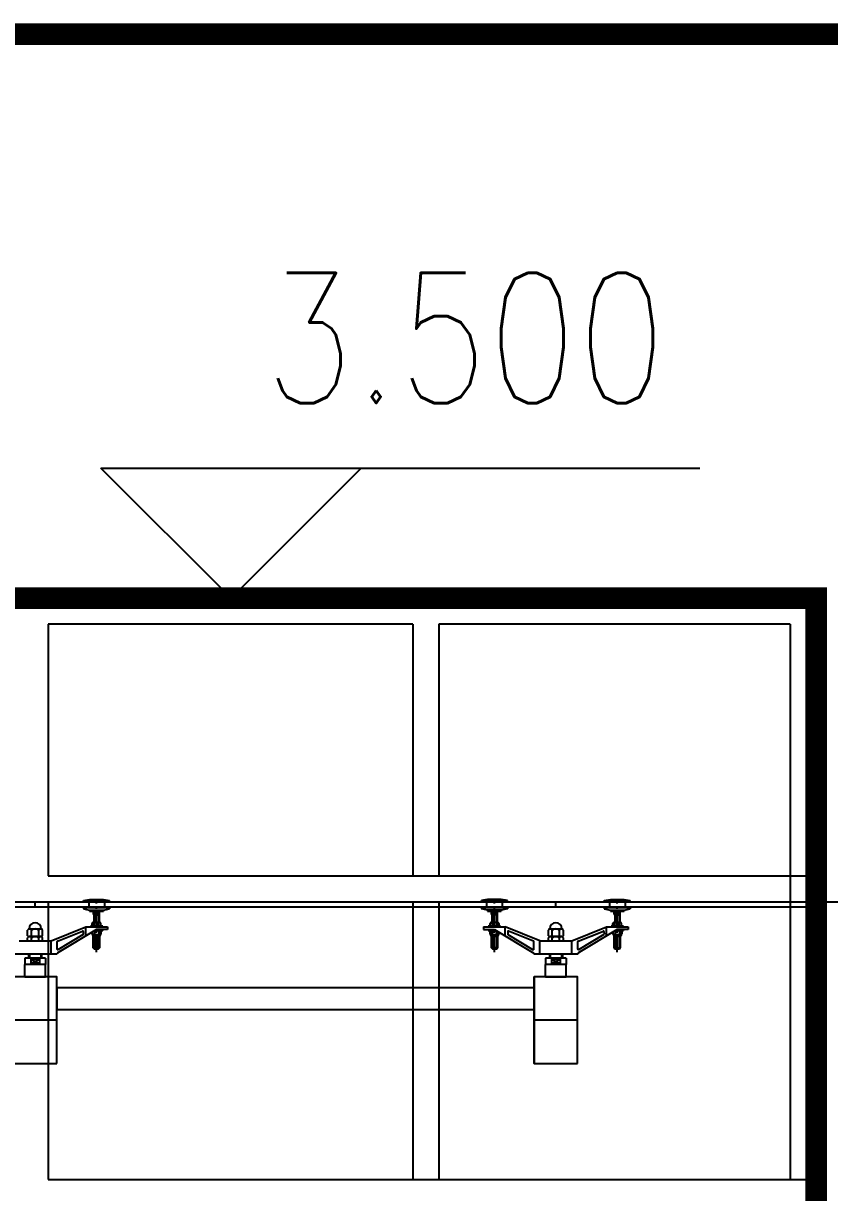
# Model space of a CAD drawing. Extents: x 458975 to 585950, y -118893 to 21149.
# Drawn here: x 557067 to 558925, y -64100 to -61405 of the extents above; entities that cross this region are included whole.
import ezdxf

# ---------------------------------------------------------------- set-up
doc = ezdxf.new("R2010")
doc.units = 0
doc.header["$LTSCALE"] = 1000
doc.header["$MEASUREMENT"] = 0
doc.linetypes.add('CENTER2', pattern=[1.125, 0.75, -0.125, 0.125, -0.125])
doc.linetypes.add('CENTERX2', pattern=[101.6, 63.5, -12.7, 12.7, -12.7])
doc.layers.get('0').update_dxf_attribs({"linetype": 'CONTINUOUS'})
doc.layers.get('DEFPOINTS').update_dxf_attribs({"linetype": 'CONTINUOUS'})
for name, color, linetype in [('E_WALL', 255, 'CONTINUOUS'), ('E_WINDOW', 4, 'CONTINUOUS'), ('LEVL', 3, 'CONTINUOUS'), ('PUB_WALL', 255, 'CONTINUOUS'), ('WALL', 151, 'CONTINUOUS'), ('WINDOW', 2, 'CONTINUOUS')]:
    doc.layers.add(name, color=color, linetype=linetype)
doc.styles.add('dim_font', font='SIMPLEX.shx', dxfattribs={"width": 0.8})

# ---------------------------------------------------------------- blocks, each defined once
blk = doc.blocks.new('A$C398A08AA')
at = {"layer": 'E_WINDOW'}
for p, q in [((6350, 3500), (2750, 3500)), ((6350, 3488), (6350, 0)), ((4580, 3440), (4580, 2860)), ((5420, 3440), (4580, 3440)), ((5420, 3440), (5420, 2860)), ((5480, 3440), (5480, 2860)), ((6290, 3440), (5480, 3440)), ((6290, 3440), (6290, 2860)), ((4580, 2860), (6350, 2860)), ((6290, 2860), (6290, 2160)), ((4580, 2800), (6290, 2800)), ((4580, 2800), (4580, 2160)), ((5420, 2800), (5420, 2160)), ((5480, 2800), (5480, 2160)), ((4580, 2160), (6350, 2160))]:
    blk.add_line(p, q, dxfattribs=at)

msp = doc.modelspace()

# ---------------------------------------------------------------- linework, layer by layer
at = {"color": 2, "linetype": 'Continuous'}
for p, q in [((557206, -63426.6), (557220, -63423.6)), ((557206, -63429.6), (557206, -63426.6)), ((557265.9, -63428.6), (557206, -63428.6)), ((557206, -63429.6), (557218, -63429.6)), ((557220, -63423.6), (557251.9, -63423.6)), ((557251.9, -63423.6), (557265.9, -63426.6)), ((557253.9, -63429.6), (557265.9, -63429.6)), ((557265.9, -63429.6), (557265.9, -63426.6)), ((558136.8, -63423.6), (558122.8, -63426.6)), ((558122.8, -63429.6), (558122.8, -63426.6)), ((558182.7, -63428.6), (558122.8, -63428.6)), ((558122.8, -63429.6), (558134.8, -63429.6)), ((558168.7, -63423.6), (558136.8, -63423.6)), ((558182.7, -63426.6), (558168.7, -63423.6)), ((558170.7, -63429.6), (558182.7, -63429.6)), ((558182.7, -63429.6), (558182.7, -63426.6)), ((558406, -63426.6), (558420, -63423.6)), ((558406, -63429.6), (558406, -63426.6)), ((558465.9, -63428.6), (558406, -63428.6)), ((558406, -63429.6), (558418, -63429.6)), ((558420, -63423.6), (558451.9, -63423.6)), ((558451.9, -63423.6), (558465.9, -63426.6)), ((558453.9, -63429.6), (558465.9, -63429.6)), ((558465.9, -63429.6), (558465.9, -63426.6)), ((557206, -63442.3), (557218, -63442.3)), ((557206, -63442.3), (557206, -63445.3)), ((557265.9, -63443.3), (557206, -63443.3)), ((557206, -63445.3), (557220, -63448.3)), ((557220, -63448.3), (557251.9, -63448.3)), ((557220, -63448.3), (557220, -63451.2)), ((557220, -63451.2), (557251.8, -63451.2)), ((557221, -63448.3), (557221, -63451.2)), ((557229.8, -63451.2), (557228.8, -63452.2)), ((557228.8, -63458.2), (557228.8, -63452.2)), ((557242.8, -63452.2), (557228.8, -63452.2)), ((557228.8, -63458.2), (557229.8, -63459.2)), ((557242.8, -63458.2), (557228.8, -63458.2)), ((557229.8, -63459.2), (557241.9, -63459.2)), ((557229.9, -63459.2), (557229.9, -63477.5)), ((557231.8, -63452.2), (557239.8, -63458.2)), ((557239.8, -63452.2), (557231.8, -63458.2)), ((557231.8, -63452.2), (557231.8, -63458.2)), ((557239.8, -63452.2), (557239.8, -63458.2)), ((557241.8, -63451.2), (557242.8, -63452.2)), ((557242.8, -63458.2), (557241.8, -63459.2)), ((557241.9, -63459.2), (557241.9, -63477.5)), ((557242.8, -63458.2), (557242.8, -63452.2)), ((557250.8, -63448.3), (557250.8, -63451.2)), ((557251.8, -63448.3), (557251.8, -63451.2)), ((557251.9, -63448.3), (557265.9, -63445.3)), ((557265.9, -63442.3), (557253.9, -63442.3)), ((557265.9, -63442.3), (557265.9, -63445.3)), ((558122.8, -63442.3), (558134.8, -63442.3)), ((558122.8, -63442.3), (558122.8, -63445.3)), ((558182.7, -63443.3), (558122.8, -63443.3)), ((558136.8, -63448.3), (558122.8, -63445.3)), ((558168.7, -63448.3), (558136.8, -63448.3)), ((558136.9, -63448.3), (558136.9, -63451.2)), ((558136.9, -63451.2), (558168.7, -63451.2)), ((558137.9, -63448.3), (558137.9, -63451.2)), ((558146.9, -63451.2), (558145.9, -63452.2)), ((558159.9, -63452.2), (558145.9, -63452.2)), ((558145.9, -63458.2), (558145.9, -63452.2)), ((558145.9, -63458.2), (558146.9, -63459.2)), ((558159.9, -63458.2), (558145.9, -63458.2)), ((558146.9, -63459.2), (558146.9, -63477.5)), ((558158.9, -63459.2), (558146.9, -63459.2)), ((558156.9, -63452.2), (558148.9, -63458.2)), ((558148.9, -63452.2), (558156.9, -63458.2)), ((558148.9, -63452.2), (558148.9, -63458.2)), ((558156.9, -63452.2), (558156.9, -63458.2)), ((558158.9, -63451.2), (558159.9, -63452.2)), ((558159.9, -63458.2), (558158.9, -63459.2)), ((558158.9, -63459.2), (558158.9, -63477.5)), ((558159.9, -63458.2), (558159.9, -63452.2)), ((558167.7, -63448.3), (558167.7, -63451.2)), ((558182.7, -63445.3), (558168.7, -63448.3)), ((558168.7, -63448.3), (558168.7, -63451.2)), ((558182.7, -63442.3), (558170.7, -63442.3)), ((558182.7, -63442.3), (558182.7, -63445.3)), ((558406, -63442.3), (558418, -63442.3)), ((558406, -63442.3), (558406, -63445.3)), ((558465.9, -63443.3), (558406, -63443.3)), ((558406, -63445.3), (558420, -63448.3)), ((558420, -63448.3), (558451.9, -63448.3)), ((558420, -63448.3), (558420, -63451.2)), ((558420, -63451.2), (558451.8, -63451.2)), ((558421, -63448.3), (558421, -63451.2)), ((558429.8, -63451.2), (558428.8, -63452.2)), ((558442.8, -63452.2), (558428.8, -63452.2)), ((558428.8, -63458.2), (558428.8, -63452.2)), ((558442.8, -63458.2), (558428.8, -63458.2)), ((558428.8, -63458.2), (558429.8, -63459.2)), ((558429.8, -63459.2), (558441.9, -63459.2)), ((558429.9, -63459.2), (558429.9, -63477.5)), ((558431.8, -63452.2), (558439.8, -63458.2)), ((558439.8, -63452.2), (558431.8, -63458.2)), ((558431.8, -63452.2), (558431.8, -63458.2)), ((558439.8, -63452.2), (558439.8, -63458.2)), ((558441.8, -63451.2), (558442.8, -63452.2)), ((558442.8, -63458.2), (558441.8, -63459.2)), ((558441.9, -63459.2), (558441.9, -63477.5)), ((558442.8, -63458.2), (558442.8, -63452.2)), ((558450.8, -63448.3), (558450.8, -63451.2)), ((558451.8, -63448.3), (558451.8, -63451.2)), ((558451.9, -63448.3), (558465.9, -63445.3)), ((558465.9, -63442.3), (558453.9, -63442.3)), ((558465.9, -63442.3), (558465.9, -63445.3))]:
    msp.add_line(p, q, dxfattribs=at)
at = {"color": 0, "linetype": 'CENTER2', "ltscale": 0.05}
for p, q in [((557218, -63428.6), (557218, -63442.3)), ((557235.9, -63545.3), (557235.9, -63423.6)), ((557253.9, -63428.6), (557253.9, -63442.3)), ((558134.8, -63428.6), (558134.8, -63442.3)), ((558152.9, -63545.3), (558152.9, -63423.6)), ((558170.7, -63428.6), (558170.7, -63442.3)), ((558418, -63428.6), (558418, -63442.3)), ((558435.9, -63545.3), (558435.9, -63423.6)), ((558453.9, -63428.6), (558453.9, -63442.3)), ((557231.4, -63459.2), (557231.4, -63477.5)), ((557240.4, -63459.2), (557240.4, -63477.5)), ((558148.4, -63459.2), (558148.4, -63477.5)), ((558157.4, -63459.2), (558157.4, -63477.5)), ((558431.4, -63459.2), (558431.4, -63477.5)), ((558440.4, -63459.2), (558440.4, -63477.5))]:
    msp.add_line(p, q, dxfattribs=at)
at = {"color": 2}
for p, q in [((557080.4, -63491.5), (557108.4, -63491.5)), ((557131.4, -63519.3), (557210.9, -63487.3)), ((557235.9, -63493.2), (557145.3, -63547.4)), ((557210.9, -63508.2), (557210.9, -63487.3)), ((557210.9, -63487.3), (557260.9, -63487.3)), ((557260.9, -63493.3), (557235.9, -63493.3)), ((557260.9, -63487.3), (557260.9, -63493.3)), ((558127.9, -63487.3), (558127.9, -63493.3)), ((558127.9, -63487.3), (558177.9, -63487.3)), ((558127.9, -63493.3), (558152.9, -63493.3)), ((558152.8, -63493.2), (558243.4, -63547.4)), ((558257.4, -63519.3), (558177.9, -63487.3)), ((558177.9, -63508.2), (558177.9, -63487.3)), ((558280.4, -63491.5), (558308.4, -63491.5)), ((558331.4, -63519.3), (558410.9, -63487.3)), ((558435.9, -63493.2), (558345.3, -63547.4)), ((558410.9, -63508.2), (558410.9, -63487.3)), ((558410.9, -63487.3), (558460.9, -63487.3)), ((558460.9, -63493.3), (558435.9, -63493.3)), ((558460.9, -63487.3), (558460.9, -63493.3)), ((557057.4, -63519.3), (557131.4, -63519.3)), ((557077.2, -63507.5), (557077.2, -63494.5)), ((557077.2, -63519.3), (557077.2, -63512.5)), ((557080.4, -63509.5), (557108.4, -63509.5)), ((557107.6, -63509.5), (557081.1, -63509.5)), ((557085.7, -63507.5), (557085.7, -63494.5)), ((557085.7, -63519.3), (557085.7, -63512.5)), ((557085.8, -63507.5), (557085.8, -63494.5)), ((557085.8, -63519.3), (557085.8, -63512.5)), ((557102.9, -63507.5), (557102.9, -63494.5)), ((557102.9, -63519.3), (557102.9, -63512.5)), ((557103, -63507.5), (557103, -63494.5)), ((557103, -63519.3), (557103, -63512.5)), ((557111.6, -63507.5), (557111.6, -63494.5)), ((557111.6, -63519.3), (557111.6, -63512.5)), ((557131.4, -63549.3), (557131.4, -63519.3)), ((557145.2, -63538.7), (557145, -63520.9)), ((557145.6, -63520), (557203.8, -63496.6)), ((557204.8, -63504.9), (557146.7, -63539.6)), ((557205.2, -63497.5), (557205.3, -63504)), ((558183.5, -63497.5), (558183.5, -63504)), ((558183.9, -63504.9), (558242, -63539.6)), ((558243.1, -63520), (558184.9, -63496.6)), ((558243.5, -63538.7), (558243.7, -63520.9)), ((558257.4, -63549.3), (558257.4, -63519.3)), ((558257.4, -63519.3), (558331.4, -63519.3)), ((558277.2, -63507.5), (558277.2, -63494.5)), ((558277.2, -63519.3), (558277.2, -63512.5)), ((558280.4, -63509.5), (558308.4, -63509.5)), ((558307.6, -63509.5), (558281.1, -63509.5)), ((558285.7, -63507.5), (558285.7, -63494.5)), ((558285.7, -63519.3), (558285.7, -63512.5)), ((558285.8, -63507.5), (558285.8, -63494.5)), ((558285.8, -63519.3), (558285.8, -63512.5)), ((558302.9, -63507.5), (558302.9, -63494.5)), ((558302.9, -63519.3), (558302.9, -63512.5)), ((558303, -63507.5), (558303, -63494.5)), ((558303, -63519.3), (558303, -63512.5)), ((558311.6, -63507.5), (558311.6, -63494.5)), ((558311.6, -63519.3), (558311.6, -63512.5)), ((558331.4, -63549.3), (558331.4, -63519.3)), ((558345.2, -63538.7), (558345, -63520.9)), ((558345.6, -63520), (558403.8, -63496.6)), ((558404.8, -63504.9), (558346.7, -63539.6)), ((558405.2, -63497.5), (558405.3, -63504)), ((557145.3, -63547.4), (557145.4, -63548.6)), ((557145.4, -63547.4), (557145.4, -63549.3)), ((558243.4, -63547.4), (558243.4, -63549.3)), ((558243.4, -63547.4), (558243.4, -63548.6)), ((558345.3, -63547.4), (558345.4, -63548.6)), ((558345.4, -63547.4), (558345.4, -63549.3)), ((557043.4, -63549.3), (557145.4, -63549.3)), ((557070.3, -63559.4), (557070.3, -63573.4)), ((557118.4, -63559.4), (557070.3, -63559.4)), ((557118.4, -63573.4), (557070.3, -63573.4)), ((557079.4, -63549.4), (557079.4, -63559.4)), ((557084.4, -63561.6), (557084.4, -63571.6)), ((557084.4, -63571.6), (557104.4, -63561.6)), ((557084.4, -63561.6), (557104.4, -63571.6)), ((557104.4, -63561.6), (557084.4, -63561.6)), ((557104.4, -63571.6), (557084.4, -63571.6)), ((557104.4, -63561.6), (557104.4, -63571.6)), ((557109.4, -63549.4), (557109.4, -63559.4)), ((557118.4, -63559.4), (557118.4, -63573.4)), ((558243.4, -63549.3), (558345.4, -63549.3)), ((558318.4, -63559.4), (558270.3, -63559.4)), ((558270.3, -63559.4), (558270.3, -63573.4)), ((558318.4, -63573.4), (558270.3, -63573.4)), ((558279.4, -63549.4), (558279.4, -63559.4)), ((558304.4, -63561.6), (558284.4, -63561.6)), ((558284.4, -63561.6), (558284.4, -63571.6)), ((558284.4, -63571.6), (558304.4, -63561.6)), ((558284.4, -63561.6), (558304.4, -63571.6)), ((558304.4, -63571.6), (558284.4, -63571.6)), ((558304.4, -63561.6), (558304.4, -63571.6)), ((558309.4, -63549.4), (558309.4, -63559.4)), ((558318.4, -63559.4), (558318.4, -63573.4))]:
    msp.add_line(p, q, dxfattribs=at)
for p, q in [((557070.3, -63602.3), (557070.3, -63573.4)), ((557118.4, -63602.3), (557118.4, -63573.4)), ((558270.3, -63602.3), (558270.3, -63573.4)), ((558318.4, -63602.3), (558318.4, -63573.4))]:
    msp.add_line(p, q)
at = {"color": 7, "linetype": 'CENTERX2'}
for p, q in [((557081.4, -63549.4), (557081.4, -63559.4)), ((557107.4, -63549.4), (557107.4, -63559.4)), ((558281.4, -63549.4), (558281.4, -63559.4)), ((558307.4, -63549.4), (558307.4, -63559.4))]:
    msp.add_line(p, q, dxfattribs=at)
for points in [[(557144.4, -63702.3), (557144.4, -63602.3), (557044.4, -63602.3), (557044.4, -63802.3), (557144.4, -63802.3)], [(557070.3, -63602.3), (557118.4, -63602.3)], [(557118.4, -63602.3), (557070.3, -63602.3)], [(557144.4, -63802.3), (557144.4, -63602.3)], [(558244.4, -63627.3), (558244.4, -63627.3), (557144.4, -63627.3), (557144.4, -63677.3), (558244.4, -63677.3)], [(558344.4, -63702.3), (558344.4, -63602.3), (558244.4, -63602.3), (558244.4, -63802.3), (558344.4, -63802.3)], [(558244.4, -63802.3), (558244.4, -63602.3)], [(558270.3, -63602.3), (558318.4, -63602.3)], [(558318.4, -63602.3), (558270.3, -63602.3)], [(558344.4, -63802.3), (558344.4, -63602.3)], [(557144.4, -63702.3), (557044.4, -63702.3)], [(558344.4, -63702.3), (558244.4, -63702.3)]]:
    msp.add_lwpolyline(points)
at = {"color": 2}
for centre, radius, start, end in [((557081.5, -63496.1), 4.61, 20.4369, 159.5631), ((557081.4, -63496), 4.54, 19.7922, 160.2078), ((557094.4, -63491.5), 14, 0, 180), ((557094.3, -63505.3), 13.8, 51.5375, 128.4625), ((557094.4, -63505.3), 13.8, 51.5375, 128.4625), ((557107.2, -63496.1), 4.61, 20.4369, 159.5631), ((557107.3, -63496), 4.54, 19.7922, 160.2078), ((558281.5, -63496.1), 4.61, 20.4369, 159.5631), ((558281.4, -63496), 4.54, 19.7922, 160.2078), ((558294.4, -63491.5), 14, 0, 180), ((558294.3, -63505.3), 13.8, 51.5375, 128.4625), ((558294.4, -63505.3), 13.8, 51.5375, 128.4625), ((558307.2, -63496.1), 4.61, 20.4369, 159.5631), ((558307.3, -63496), 4.54, 19.7922, 160.2078), ((557081.5, -63503.8), 5.67, 220.2984, 319.7016), ((557081.4, -63503.9), 5.56, 219.7653, 320.2347), ((557081.5, -63514.1), 4.61, 20.4369, 159.5631), ((557081.4, -63514.1), 4.54, 19.7922, 160.2078), ((557094.3, -63490), 19.5, 243.8153, 296.1847), ((557094.3, -63523.4), 13.8, 51.5375, 128.4625), ((557094.4, -63490), 19.5, 243.8153, 296.1847), ((557094.4, -63523.4), 13.8, 51.5375, 128.4625), ((557107.2, -63503.8), 5.67, 220.2984, 319.7016), ((557107.2, -63514.1), 4.61, 20.4369, 159.5631), ((557107.3, -63503.9), 5.56, 219.7653, 320.2347), ((557107.3, -63514.1), 4.54, 19.7922, 160.2078), ((557146, -63520.9), 1, 111.9256, 180.7683), ((557204.2, -63497.5), 1, 0.7683, 111.9256), ((557204.3, -63504), 1, 300.8791, 0.7683), ((558184.5, -63497.5), 1, 68.0744, 179.2317), ((558184.5, -63504), 1, 179.2317, 239.1209), ((558242.7, -63520.9), 1, 359.2317, 68.0744), ((558281.5, -63503.8), 5.67, 220.2984, 319.7016), ((558281.4, -63503.9), 5.56, 219.7653, 320.2347), ((558281.5, -63514.1), 4.61, 20.4369, 159.5631), ((558281.4, -63514.1), 4.54, 19.7922, 160.2078), ((558294.3, -63490), 19.5, 243.8153, 296.1847), ((558294.3, -63523.4), 13.8, 51.5375, 128.4625), ((558294.4, -63490), 19.5, 243.8153, 296.1847), ((558294.4, -63523.4), 13.8, 51.5375, 128.4625), ((558307.2, -63503.8), 5.67, 220.2984, 319.7016), ((558307.2, -63514.1), 4.61, 20.4369, 159.5631), ((558307.3, -63503.9), 5.56, 219.7653, 320.2347), ((558307.3, -63514.1), 4.54, 19.7922, 160.2078), ((558346, -63520.9), 1, 111.9256, 180.7683), ((558404.2, -63497.5), 1, 0.7683, 111.9256), ((558404.3, -63504), 1, 300.8791, 0.7683), ((557146.2, -63538.7), 1, 180.7683, 300.8791), ((558242.5, -63538.7), 1, 239.1209, 359.2317), ((558346.2, -63538.7), 1, 180.7683, 300.8791)]:
    msp.add_arc(centre, radius, start, end, dxfattribs=at)
at = {"layer": 'DEFPOINTS', "color": 0, "linetype": 'ByBlock'}
for p in [(557094.1, -63491.1), (557094.6, -63491.1), (558294.1, -63491.1), (558294.6, -63491.1)]:
    msp.add_point(p, dxfattribs=at)
at = {"layer": 'E_WALL', "const_width": 50}
msp.add_lwpolyline([(560344.4, -61429.6), (545494.4, -61429.6)], dxfattribs=at)
at = {"layer": 'E_WALL'}
msp.add_lwpolyline([(555294.4, -66528.9, 50, 50, 0), (555294.4, -62729.6, 50, 50, 0), (558894.4, -62729.6, 50, 50, 0), (558894.4, -66529.6, 0, 0, 0)], format="xyseb", dxfattribs=at)
at = {"layer": 'LEVL'}
for p, q in [((557546, -62729.6), (557246, -62429.6)), ((557246, -62429.6), (557846, -62429.6)), ((557846, -62429.6), (557546, -62729.6)), ((557546, -62429.6), (558626, -62429.6)), ((558894.4, -63429.6), (559887.6, -63429.6))]:
    msp.add_line(p, q, dxfattribs=at)
at = {"layer": 'PUB_WALL', "linetype": 'Continuous'}
for p, q in [((557250.5, -63485.3), (557222.1, -63485.3)), ((558138.2, -63485.3), (558166.6, -63485.3)), ((558450.5, -63485.3), (558422.1, -63485.3))]:
    msp.add_line(p, q, dxfattribs=at)
at = {"layer": 'PUB_WALL'}
for p, q in [((557222.1, -63487.2), (557222.1, -63485.3)), ((557250.5, -63487.2), (557222.1, -63487.2)), ((557225.6, -63483.3), (557225.6, -63479.3)), ((557226.6, -63485.3), (557244.6, -63485.3)), ((557243.6, -63477.3), (557227.6, -63477.3)), ((557230.6, -63483.3), (557230.6, -63479.3)), ((557240.6, -63483.3), (557240.6, -63479.3)), ((557245.6, -63483.3), (557245.6, -63479.3)), ((557250.3, -63495.5), (557250.3, -63493.7)), ((557250.5, -63487.2), (557250.5, -63485.3)), ((558138.2, -63487.2), (558138.2, -63485.3)), ((558138.2, -63487.2), (558166.6, -63487.2)), ((558138.4, -63495.5), (558138.4, -63493.7)), ((558143.1, -63483.3), (558143.1, -63479.3)), ((558144.1, -63485.3), (558162.1, -63485.3)), ((558161.1, -63477.3), (558145.1, -63477.3)), ((558148.1, -63483.3), (558148.1, -63479.3)), ((558158.1, -63483.3), (558158.1, -63479.3)), ((558163.1, -63483.3), (558163.1, -63479.3)), ((558166.6, -63487.2), (558166.6, -63485.3)), ((558422.1, -63487.2), (558422.1, -63485.3)), ((558450.5, -63487.2), (558422.1, -63487.2)), ((558425.6, -63483.3), (558425.6, -63479.3)), ((558426.6, -63485.3), (558444.6, -63485.3)), ((558443.6, -63477.3), (558427.6, -63477.3)), ((558430.6, -63483.3), (558430.6, -63479.3)), ((558440.6, -63483.3), (558440.6, -63479.3)), ((558445.6, -63483.3), (558445.6, -63479.3)), ((558450.3, -63495.5), (558450.3, -63493.7)), ((558450.5, -63487.2), (558450.5, -63485.3)), ((557225.5, -63499.4), (557225.5, -63503.2)), ((557228.4, -63507.7), (557227.6, -63505.2)), ((557227.6, -63505.2), (557244.1, -63505.2)), ((557228.5, -63535.7), (557228.5, -63508.1)), ((557229.3, -63508.4), (557242.9, -63508.4)), ((557230.5, -63508.4), (557230.5, -63537.4)), ((557231.1, -63497.9), (557231.1, -63503.2)), ((557250.3, -63495.5), (557232, -63495.5)), ((557232, -63495.5), (557245.4, -63495.5)), ((557240.7, -63508.4), (557240.7, -63537.4)), ((557241.1, -63497.2), (557241.1, -63503.2)), ((557242.7, -63535.7), (557242.7, -63508.4)), ((557243.8, -63507.7), (557244.6, -63505.1)), ((557246.1, -63497.5), (557246.1, -63503.2)), ((558138.4, -63495.5), (558156.7, -63495.5)), ((558142.6, -63497.5), (558142.6, -63503.2)), ((558143.3, -63495.5), (558156.7, -63495.5)), ((558144.9, -63507.7), (558144.1, -63505.1)), ((558144.6, -63505.2), (558161.1, -63505.2)), ((558145.8, -63508.4), (558159.4, -63508.4)), ((558146, -63535.7), (558146, -63508.4)), ((558147.6, -63497.2), (558147.6, -63503.2)), ((558148, -63508.4), (558148, -63537.4)), ((558157.6, -63497.9), (558157.6, -63503.2)), ((558158.2, -63508.4), (558158.2, -63537.4)), ((558160.2, -63535.7), (558160.2, -63508.1)), ((558160.4, -63507.7), (558161.1, -63505.2)), ((558163.2, -63499.4), (558163.2, -63503.2)), ((558425.5, -63499.4), (558425.5, -63503.2)), ((558427.6, -63505.2), (558444.1, -63505.2)), ((558428.4, -63507.7), (558427.6, -63505.2)), ((558428.5, -63535.7), (558428.5, -63508.1)), ((558429.3, -63508.4), (558442.9, -63508.4)), ((558430.5, -63508.4), (558430.5, -63537.4)), ((558431.1, -63497.9), (558431.1, -63503.2)), ((558450.3, -63495.5), (558432, -63495.5)), ((558432, -63495.5), (558445.4, -63495.5)), ((558440.7, -63508.4), (558440.7, -63537.4)), ((558441.1, -63497.2), (558441.1, -63503.2)), ((558442.7, -63535.7), (558442.7, -63508.4)), ((558443.8, -63507.7), (558444.6, -63505.1)), ((558446.1, -63497.5), (558446.1, -63503.2)), ((557228.5, -63535.7), (557230.5, -63537.4)), ((557228.5, -63535.7), (557242.7, -63535.7)), ((557230.5, -63537.4), (557240.7, -63537.4)), ((557240.7, -63537.4), (557242.7, -63535.7)), ((558160.2, -63535.7), (558146, -63535.7)), ((558148, -63537.4), (558146, -63535.7)), ((558148, -63537.4), (558158.2, -63537.4)), ((558160.2, -63535.7), (558158.2, -63537.4)), ((558428.5, -63535.7), (558430.5, -63537.4)), ((558428.5, -63535.7), (558442.7, -63535.7)), ((558430.5, -63537.4), (558440.7, -63537.4)), ((558440.7, -63537.4), (558442.7, -63535.7))]:
    msp.add_line(p, q, dxfattribs=at)
for centre, radius, start, end in [((557227.6, -63479.3), 2, 90.0003, 180.0003), ((557227.6, -63483.3), 2, 180.0003, 270.0003), ((557228.6, -63479.3), 2, 0.0003, 90.0003), ((557228.6, -63483.3), 2, 270.0003, 0.0003), ((557232.6, -63479.3), 2, 90.0003, 180.0003), ((557232.6, -63483.3), 2, 180.0003, 270.0003), ((557238.6, -63479.3), 2, 0.0003, 90.0003), ((557238.6, -63483.3), 2, 270.0003, 0.0003), ((557242.6, -63479.3), 2, 90.0003, 180.0003), ((557242.6, -63483.3), 2, 180.0003, 270.0003), ((557243.6, -63479.3), 2, 0.0003, 90.0003), ((557243.6, -63483.3), 2, 270.0003, 0.0003), ((558145.1, -63479.3), 2, 89.9997, 179.9997), ((558145.1, -63483.3), 2, 179.9997, 269.9997), ((558146.1, -63479.3), 2, 359.9997, 89.9997), ((558146.1, -63483.3), 2, 269.9997, 359.9997), ((558150.1, -63479.3), 2, 89.9997, 179.9997), ((558150.1, -63483.3), 2, 179.9997, 269.9997), ((558156.1, -63479.3), 2, 359.9997, 89.9997), ((558156.1, -63483.3), 2, 269.9997, 359.9997), ((558160.1, -63479.3), 2, 89.9997, 179.9997), ((558160.1, -63483.3), 2, 179.9997, 269.9997), ((558161.1, -63479.3), 2, 359.9997, 89.9997), ((558161.1, -63483.3), 2, 269.9997, 359.9997), ((558427.6, -63479.3), 2, 90.0003, 180.0003), ((558427.6, -63483.3), 2, 180.0003, 270.0003), ((558428.6, -63479.3), 2, 0.0003, 90.0003), ((558428.6, -63483.3), 2, 270.0003, 0.0003), ((558432.6, -63479.3), 2, 90.0003, 180.0003), ((558432.6, -63483.3), 2, 180.0003, 270.0003), ((558438.6, -63479.3), 2, 0.0003, 90.0003), ((558438.6, -63483.3), 2, 270.0003, 0.0003), ((558442.6, -63479.3), 2, 90.0003, 180.0003), ((558442.6, -63483.3), 2, 180.0003, 270.0003), ((558443.6, -63479.3), 2, 0.0003, 90.0003), ((558443.6, -63483.3), 2, 270.0003, 0.0003), ((557227.5, -63503.2), 2, 180, 270), ((557229.3, -63507.4), 1, 196.8728, 270), ((557229.1, -63503.2), 2, 270, 0), ((557229.1, -63497.5), 2, 0, 36.5349), ((557233.1, -63497.5), 2, 90, 180), ((557233.1, -63503.2), 2, 180, 270), ((557239.1, -63497.5), 2, 0, 90), ((557239.1, -63503.2), 2, 270, 0), ((557243.1, -63497.5), 2, 90, 180), ((557243.1, -63503.2), 2, 180, 270), ((557242.9, -63507.4), 1, 270, 343.1272), ((557244.1, -63497.5), 2, 0, 90), ((557244.1, -63503.2), 2, 270, 0), ((558144.6, -63497.5), 2, 90, 180), ((558144.6, -63503.2), 2, 180, 270), ((558145.8, -63507.4), 1, 196.8728, 270), ((558145.6, -63497.5), 2, 0, 90), ((558145.6, -63503.2), 2, 270, 0), ((558149.6, -63497.5), 2, 90, 180), ((558149.6, -63503.2), 2, 180, 270), ((558155.6, -63497.5), 2, 0, 90), ((558155.6, -63503.2), 2, 270, 0), ((558159.6, -63497.5), 2, 143.4651, 180), ((558159.6, -63503.2), 2, 180, 270), ((558159.4, -63507.4), 1, 270, 343.1272), ((558161.2, -63503.2), 2, 270, 0), ((558427.5, -63503.2), 2, 180, 270), ((558429.3, -63507.4), 1, 196.8728, 270), ((558429.1, -63503.2), 2, 270, 0), ((558429.1, -63497.5), 2, 0, 36.5349), ((558433.1, -63497.5), 2, 90, 180), ((558433.1, -63503.2), 2, 180, 270), ((558439.1, -63497.5), 2, 0, 90), ((558439.1, -63503.2), 2, 270, 0), ((558443.1, -63497.5), 2, 90, 180), ((558443.1, -63503.2), 2, 180, 270), ((558442.9, -63507.4), 1, 270, 343.1272), ((558444.1, -63497.5), 2, 0, 90), ((558444.1, -63503.2), 2, 270, 0)]:
    msp.add_arc(centre, radius, start, end, dxfattribs=at)
at = {"layer": 'WALL', "linetype": 'Continuous'}
for p, q in [((557222.1, -63485.3), (557250.5, -63485.3)), ((558166.6, -63485.3), (558138.2, -63485.3)), ((558422.1, -63485.3), (558450.5, -63485.3))]:
    msp.add_line(p, q, dxfattribs=at)
at = {"layer": 'WALL'}
for p, q in [((557222.1, -63485.3), (557222.1, -63487.2)), ((557222.1, -63487.2), (557250.5, -63487.2)), ((557225.6, -63479.3), (557225.6, -63483.3)), ((557226.6, -63485.3), (557244.6, -63485.3)), ((557243.6, -63477.3), (557227.6, -63477.3)), ((557230.6, -63483.3), (557230.6, -63479.3)), ((557240.6, -63483.3), (557240.6, -63479.3)), ((557245.6, -63483.3), (557245.6, -63479.3)), ((557250.3, -63493.7), (557250.3, -63495.5)), ((557250.5, -63485.3), (557250.5, -63487.2)), ((558138.2, -63485.3), (558138.2, -63487.2)), ((558166.6, -63487.2), (558138.2, -63487.2)), ((558138.4, -63493.7), (558138.4, -63495.5)), ((558143.1, -63483.3), (558143.1, -63479.3)), ((558144.1, -63485.3), (558162.1, -63485.3)), ((558161.1, -63477.3), (558145.1, -63477.3)), ((558148.1, -63483.3), (558148.1, -63479.3)), ((558158.1, -63483.3), (558158.1, -63479.3)), ((558163.1, -63479.3), (558163.1, -63483.3)), ((558166.6, -63485.3), (558166.6, -63487.2)), ((558422.1, -63485.3), (558422.1, -63487.2)), ((558422.1, -63487.2), (558450.5, -63487.2)), ((558425.6, -63479.3), (558425.6, -63483.3)), ((558426.6, -63485.3), (558444.6, -63485.3)), ((558443.6, -63477.3), (558427.6, -63477.3)), ((558430.6, -63483.3), (558430.6, -63479.3)), ((558440.6, -63483.3), (558440.6, -63479.3)), ((558445.6, -63483.3), (558445.6, -63479.3)), ((558450.3, -63493.7), (558450.3, -63495.5)), ((558450.5, -63485.3), (558450.5, -63487.2)), ((557225.5, -63503.2), (557225.5, -63499.4)), ((557227.6, -63505.2), (557228.4, -63507.7)), ((557227.6, -63505.2), (557244.1, -63505.2)), ((557228.5, -63508.1), (557228.5, -63535.7)), ((557242.9, -63508.4), (557229.3, -63508.4)), ((557230.5, -63537.4), (557230.5, -63508.4)), ((557231.1, -63497.9), (557231.1, -63503.2)), ((557232, -63495.5), (557250.3, -63495.5)), ((557232, -63495.5), (557245.4, -63495.5)), ((557240.7, -63537.4), (557240.7, -63508.4)), ((557241.1, -63497.2), (557241.1, -63503.2)), ((557242.7, -63508.4), (557242.7, -63535.7)), ((557244.6, -63505.1), (557243.8, -63507.7)), ((557246.1, -63503.2), (557246.1, -63497.5)), ((558156.7, -63495.5), (558138.4, -63495.5)), ((558142.6, -63503.2), (558142.6, -63497.5)), ((558143.3, -63495.5), (558156.7, -63495.5)), ((558144.1, -63505.1), (558144.9, -63507.7)), ((558144.6, -63505.2), (558161.1, -63505.2)), ((558145.8, -63508.4), (558159.4, -63508.4)), ((558146, -63508.4), (558146, -63535.7)), ((558147.6, -63497.2), (558147.6, -63503.2)), ((558148, -63537.4), (558148, -63508.4)), ((558157.6, -63497.9), (558157.6, -63503.2)), ((558158.2, -63537.4), (558158.2, -63508.4)), ((558160.2, -63508.1), (558160.2, -63535.7)), ((558161.1, -63505.2), (558160.4, -63507.7)), ((558163.2, -63503.2), (558163.2, -63499.4)), ((558425.5, -63503.2), (558425.5, -63499.4)), ((558427.6, -63505.2), (558444.1, -63505.2)), ((558427.6, -63505.2), (558428.4, -63507.7)), ((558428.5, -63508.1), (558428.5, -63535.7)), ((558442.9, -63508.4), (558429.3, -63508.4)), ((558430.5, -63537.4), (558430.5, -63508.4)), ((558431.1, -63497.9), (558431.1, -63503.2)), ((558432, -63495.5), (558450.3, -63495.5)), ((558432, -63495.5), (558445.4, -63495.5)), ((558440.7, -63537.4), (558440.7, -63508.4)), ((558441.1, -63497.2), (558441.1, -63503.2)), ((558442.7, -63508.4), (558442.7, -63535.7)), ((558444.6, -63505.1), (558443.8, -63507.7)), ((558446.1, -63503.2), (558446.1, -63497.5)), ((557230.5, -63537.4), (557228.5, -63535.7)), ((557228.5, -63535.7), (557242.7, -63535.7)), ((557240.7, -63537.4), (557230.5, -63537.4)), ((557242.7, -63535.7), (557240.7, -63537.4)), ((558160.2, -63535.7), (558146, -63535.7)), ((558146, -63535.7), (558148, -63537.4)), ((558148, -63537.4), (558158.2, -63537.4)), ((558158.2, -63537.4), (558160.2, -63535.7)), ((558430.5, -63537.4), (558428.5, -63535.7)), ((558428.5, -63535.7), (558442.7, -63535.7)), ((558440.7, -63537.4), (558430.5, -63537.4)), ((558442.7, -63535.7), (558440.7, -63537.4))]:
    msp.add_line(p, q, dxfattribs=at)
for centre, radius, start, end in [((557227.6, -63479.3), 2, 90.0003, 180.0003), ((557227.6, -63483.3), 2, 180.0003, 270.0003), ((557228.6, -63479.3), 2, 0.0003, 90.0003), ((557228.6, -63483.3), 2, 270.0003, 0.0003), ((557232.6, -63479.3), 2, 90.0003, 180.0003), ((557232.6, -63483.3), 2, 180.0003, 270.0003), ((557238.6, -63479.3), 2, 0.0003, 90.0003), ((557238.6, -63483.3), 2, 270.0003, 0.0003), ((557242.6, -63479.3), 2, 90.0003, 180.0003), ((557242.6, -63483.3), 2, 180.0003, 270.0003), ((557243.6, -63479.3), 2, 0.0003, 90.0003), ((557243.6, -63483.3), 2, 270.0003, 0.0003), ((558145.1, -63479.3), 2, 89.9997, 179.9997), ((558145.1, -63483.3), 2, 179.9997, 269.9997), ((558146.1, -63479.3), 2, 359.9997, 89.9997), ((558146.1, -63483.3), 2, 269.9997, 359.9997), ((558150.1, -63479.3), 2, 89.9997, 179.9997), ((558150.1, -63483.3), 2, 179.9997, 269.9997), ((558156.1, -63479.3), 2, 359.9997, 89.9997), ((558156.1, -63483.3), 2, 269.9997, 359.9997), ((558160.1, -63479.3), 2, 89.9997, 179.9997), ((558160.1, -63483.3), 2, 179.9997, 269.9997), ((558161.1, -63479.3), 2, 359.9997, 89.9997), ((558161.1, -63483.3), 2, 269.9997, 359.9997), ((558427.6, -63479.3), 2, 90.0003, 180.0003), ((558427.6, -63483.3), 2, 180.0003, 270.0003), ((558428.6, -63479.3), 2, 0.0003, 90.0003), ((558428.6, -63483.3), 2, 270.0003, 0.0003), ((558432.6, -63479.3), 2, 90.0003, 180.0003), ((558432.6, -63483.3), 2, 180.0003, 270.0003), ((558438.6, -63479.3), 2, 0.0003, 90.0003), ((558438.6, -63483.3), 2, 270.0003, 0.0003), ((558442.6, -63479.3), 2, 90.0003, 180.0003), ((558442.6, -63483.3), 2, 180.0003, 270.0003), ((558443.6, -63479.3), 2, 0.0003, 90.0003), ((558443.6, -63483.3), 2, 270.0003, 0.0003), ((557227.5, -63503.2), 2, 180, 270), ((557229.3, -63507.4), 1, 196.8728, 270), ((557229.1, -63503.2), 2, 270, 0), ((557229.1, -63497.5), 2, 0, 36.5349), ((557233.1, -63497.5), 2, 90, 180), ((557233.1, -63503.2), 2, 180, 270), ((557239.1, -63497.5), 2, 0, 90), ((557239.1, -63503.2), 2, 270, 0), ((557243.1, -63497.5), 2, 90, 180), ((557243.1, -63503.2), 2, 180, 270), ((557242.9, -63507.4), 1, 270, 343.1272), ((557244.1, -63497.5), 2, 0, 90), ((557244.1, -63503.2), 2, 270, 0), ((558144.6, -63497.5), 2, 90, 180), ((558144.6, -63503.2), 2, 180, 270), ((558145.8, -63507.4), 1, 196.8728, 270), ((558145.6, -63497.5), 2, 0, 90), ((558145.6, -63503.2), 2, 270, 0), ((558149.6, -63497.5), 2, 90, 180), ((558149.6, -63503.2), 2, 180, 270), ((558155.6, -63497.5), 2, 0, 90), ((558155.6, -63503.2), 2, 270, 0), ((558159.6, -63497.5), 2, 143.4651, 180), ((558159.6, -63503.2), 2, 180, 270), ((558159.4, -63507.4), 1, 270, 343.1272), ((558161.2, -63503.2), 2, 270, 0), ((558427.5, -63503.2), 2, 180, 270), ((558429.3, -63507.4), 1, 196.8728, 270), ((558429.1, -63503.2), 2, 270, 0), ((558429.1, -63497.5), 2, 0, 36.5349), ((558433.1, -63497.5), 2, 90, 180), ((558433.1, -63503.2), 2, 180, 270), ((558439.1, -63497.5), 2, 0, 90), ((558439.1, -63503.2), 2, 270, 0), ((558443.1, -63497.5), 2, 90, 180), ((558443.1, -63503.2), 2, 180, 270), ((558442.9, -63507.4), 1, 270, 343.1272), ((558444.1, -63497.5), 2, 0, 90), ((558444.1, -63503.2), 2, 270, 0)]:
    msp.add_arc(centre, radius, start, end, dxfattribs=at)
at = {"layer": 'WINDOW'}
for points in [[(555294.4, -63429.6), (558894.4, -63429.6)], [(557094.4, -63441.6), (557094.4, -63429.6)], [(558294.4, -63441.6), (558294.4, -63429.6)], [(558894.4, -63441.6), (555294.4, -63441.6)]]:
    msp.add_lwpolyline(points, dxfattribs=at)

# ---------------------------------------------------------------- block references
at = {"layer": 'LEVL'}
msp.add_blockref('A$C398A08AA', (552544.4, -66229.6), dxfattribs=at)

# ---------------------------------------------------------------- texts
at = {"layer": 'LEVL', "color": 7, "insert": (558086, -62129.6), "char_height": 300, "attachment_point": 5, "style": 'dim_font'}
msp.add_mtext('3.500', dxfattribs=at)

doc.saveas('drawing.dxf')
